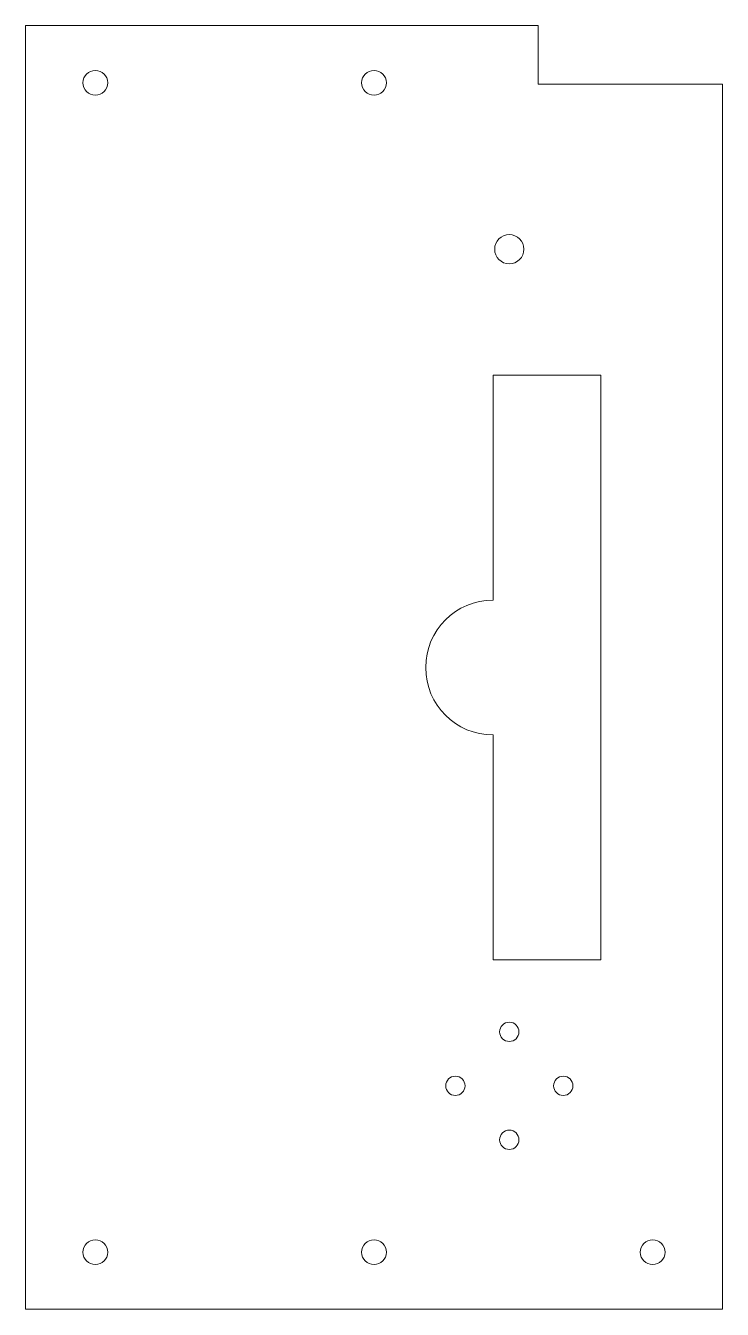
# Model space of a CAD drawing. Header units: millimetres. Extents: x 0 to 155, y 0 to 285.
import ezdxf

# ---------------------------------------------------------------- set-up
doc = ezdxf.new("R2010")
doc.units = ezdxf.units.MM

msp = doc.modelspace()

# ---------------------------------------------------------------- linework, layer by layer
at = {"color": 7, "linetype": 'Continuous', "lineweight": 0}
for p, q in [((0.18, 285.49), (0.18, 0.1)), ((114.18, 285.49), (0.18, 285.49)), ((114.18, 285.49), (114.18, 272.49)), ((114.18, 272.49), (155.18, 272.49)), ((155.18, 0.1), (155.18, 272.49)), ((128.18, 207.79), (104.18, 207.79)), ((104.18, 207.79), (104.18, 157.79)), ((128.18, 77.79), (128.18, 207.79)), ((104.18, 127.79), (104.18, 77.79)), ((104.18, 77.79), (128.18, 77.79)), ((0.18, 0.1), (155.18, 0.1))]:
    msp.add_line(p, q, dxfattribs=at)
for centre, radius in [((15.68, 272.79), 2.75), ((77.68, 272.79), 2.75), ((107.78, 235.79), 3.25), ((107.78, 61.79), 2.15), ((95.78, 49.79), 2.15), ((119.78, 49.79), 2.15), ((107.78, 37.79), 2.15), ((15.68, 12.8), 2.75), ((77.68, 12.8), 2.75), ((139.68, 12.8), 2.75)]:
    msp.add_circle(centre, radius, dxfattribs=at)
msp.add_arc((104.18, 142.79), 15, 90, 270, dxfattribs=at)

doc.saveas('drawing.dxf')
